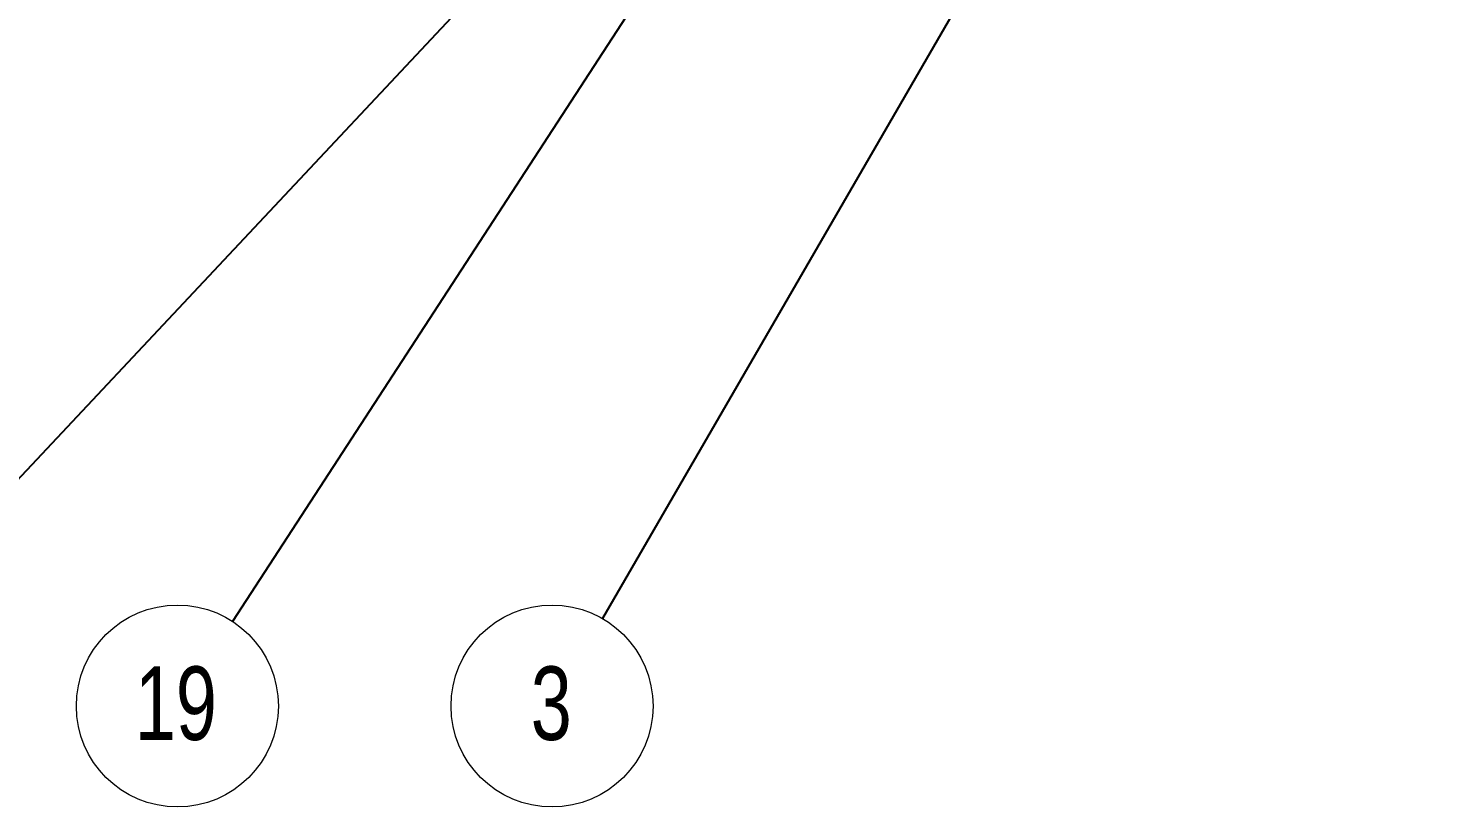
# Model space of a CAD drawing. Header units: millimetres. Extents: x 15 to 589, y 5 to 415.
# Drawn here: x 104.5 to 171.2, y 71.1 to 108.2 of the extents above; entities that cross this region are included whole.
import ezdxf

# ---------------------------------------------------------------- set-up
doc = ezdxf.new("R2010")
doc.units = ezdxf.units.MM
doc.styles.add('SLDTEXTSTYLE0', font='TXT', dxfattribs={"width": 0.75})
doc.dimstyles.new('SLDDIMSTYLE0', dxfattribs={"dimtxt": 0.18, "dimasz": 3.302, "dimexe": 0, "dimexo": 0.0625, "dimgap": 0, "dimtad": 0, "dimtih": 1, "dimtoh": 1, "dimdec": 0, "dimrnd": 1e-09, "dimzin": 0, "dimdsep": 46, "dimtxsty": 'Standard', "dimsah": 1, "dimcen": 0.09, "dimadec": 0, "dimazin": 0, "dimtfac": 3.302, "dimtdec": 0, "dimtofl": 0, "dimtmove": 0, "dimatfit": 3, "dimfxl": 1, "dimfrac": 2, "dimtolj": 1, "dimtzin": 0, "dimarcsym": 0})

# ---------------------------------------------------------------- blocks, each defined once
blk = doc.blocks.new('SW_NOTE_13')
at = {"color": 0, "linetype": 'Continuous', "lineweight": 0}
blk.add_circle((-2.406, -4.16), 4.806, dxfattribs=at)
at = {"color": 0, "linetype": 'Continuous', "lineweight": 0, "insert": (-2.441, -2.277), "char_height": 3.5, "attachment_point": 2, "style": 'SLDTEXTSTYLE0'}
blk.add_mtext('3', dxfattribs=at)
blk = doc.blocks.new('SW_NOTE_14')
at = {"color": 0, "linetype": 'Continuous', "lineweight": 0}
blk.add_circle((-2.621, -4.028), 4.806, dxfattribs=at)
at = {"color": 0, "linetype": 'Continuous', "lineweight": 0, "insert": (-2.692, -2.145), "char_height": 3.5, "attachment_point": 2, "style": 'SLDTEXTSTYLE0'}
blk.add_mtext('19', dxfattribs=at)

msp = doc.modelspace()

# ---------------------------------------------------------------- block references
at = {"color": 7, "linetype": 'Continuous', "lineweight": 0}
for name, p in [('SW_NOTE_14', (114.251, 79.935)), ('SW_NOTE_13', (131.863, 80.067))]:
    msp.add_blockref(name, p, dxfattribs=at)

# ---------------------------------------------------------------- leaders
for points in [[(163.482, 155.589), (114.251, 79.935)], [(171.187, 148.067), (131.863, 80.067)], [(160.466, 146.841), (97.208, 79.412)]]:
    msp.add_leader(points, dimstyle='SLDDIMSTYLE0', dxfattribs=at)

doc.saveas('drawing.dxf')
